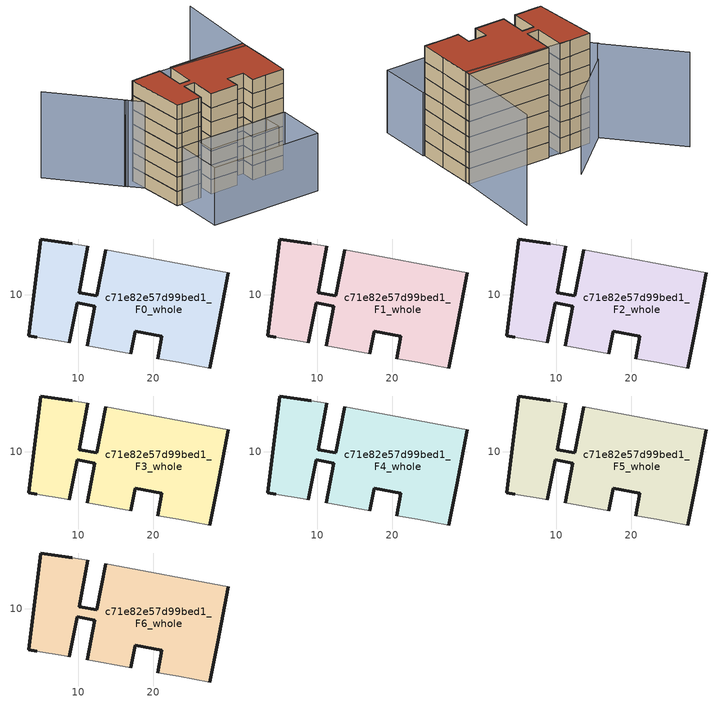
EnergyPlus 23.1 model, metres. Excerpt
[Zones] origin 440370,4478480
c71e82e57d99bed1_F0_whole
 floor ground (EU_floor_Construction): 27.56,0.25 28.58,5.52 30,12.95 13.65,16.04 12.45,9.87 10.12,10.28 11.28,16.46 9.21,16.84 4.97,17.44 3.41,4.54 4.49,4.36 8.16,3.72 8.81,3.6 9.85,8.91 12.2,8.5 11.18,3.18 17.02,2.12 17.58,5.14 21.16,4.45 20.58,1.48 23.42,0.99 z0
 wall outside (EU_wall_Construction): 30,12.95 28.58,5.52 27.56,0.25 / 20.58,1.48 21.16,4.45 17.58,5.14 17.02,2.12 / 11.18,3.18 12.2,8.5 9.85,8.91 8.81,3.6 / 4.49,4.36 3.41,4.54 4.97,17.44 9.21,16.84 / 11.28,16.46 10.12,10.28 12.45,9.87 13.65,16.04 z0:3
 wall adiabatic (EU_wall_Construction): 13.65,16.04 30,12.95 / 27.56,0.25 23.42,0.99 20.58,1.48 / 17.02,2.12 11.18,3.18 / 8.81,3.6 8.16,3.72 4.49,4.36 / 9.21,16.84 11.28,16.46 z0:3
c71e82e57d99bed1_F1_whole
 floor to c71e82e57d99bed1_F0_whole (EU_floor_Construction): 27.56,0.25 28.58,5.52 30,12.95 13.65,16.04 12.45,9.87 10.12,10.28 11.28,16.46 9.21,16.84 4.97,17.44 3.41,4.54 4.49,4.36 8.16,3.72 8.81,3.6 9.85,8.91 12.2,8.5 11.18,3.18 17.02,2.12 17.58,5.14 21.16,4.45 20.58,1.48 23.42,0.99 z3
 wall outside (EU_wall_Construction): 30,12.95 28.58,5.52 27.56,0.25 / 20.58,1.48 21.16,4.45 17.58,5.14 17.02,2.12 / 11.18,3.18 12.2,8.5 9.85,8.91 8.81,3.6 / 4.49,4.36 3.41,4.54 4.97,17.44 9.21,16.84 / 11.28,16.46 10.12,10.28 12.45,9.87 13.65,16.04 z3:6
 wall adiabatic (EU_wall_Construction): 13.65,16.04 30,12.95 / 27.56,0.25 23.42,0.99 20.58,1.48 / 17.02,2.12 11.18,3.18 / 8.81,3.6 8.16,3.72 4.49,4.36 / 9.21,16.84 11.28,16.46 z3:6
c71e82e57d99bed1_F2_whole
 floor to c71e82e57d99bed1_F1_whole (EU_floor_Construction): 27.56,0.25 28.58,5.52 30,12.95 13.65,16.04 12.45,9.87 10.12,10.28 11.28,16.46 9.21,16.84 4.97,17.44 3.41,4.54 4.49,4.36 8.16,3.72 8.81,3.6 9.85,8.91 12.2,8.5 11.18,3.18 17.02,2.12 17.58,5.14 21.16,4.45 20.58,1.48 23.42,0.99 z6
 wall outside (EU_wall_Construction): 30,12.95 28.58,5.52 27.56,0.25 / 20.58,1.48 21.16,4.45 17.58,5.14 17.02,2.12 / 11.18,3.18 12.2,8.5 9.85,8.91 8.81,3.6 / 4.49,4.36 3.41,4.54 4.97,17.44 9.21,16.84 / 11.28,16.46 10.12,10.28 12.45,9.87 13.65,16.04 z6:9
 wall adiabatic (EU_wall_Construction): 13.65,16.04 30,12.95 / 27.56,0.25 23.42,0.99 20.58,1.48 / 17.02,2.12 11.18,3.18 / 8.81,3.6 8.16,3.72 4.49,4.36 / 9.21,16.84 11.28,16.46 z6:9
c71e82e57d99bed1_F3_whole
 floor to c71e82e57d99bed1_F2_whole (EU_floor_Construction): 27.56,0.25 28.58,5.52 30,12.95 13.65,16.04 12.45,9.87 10.12,10.28 11.28,16.46 9.21,16.84 4.97,17.44 3.41,4.54 4.49,4.36 8.16,3.72 8.81,3.6 9.85,8.91 12.2,8.5 11.18,3.18 17.02,2.12 17.58,5.14 21.16,4.45 20.58,1.48 23.42,0.99 z9
 wall outside (EU_wall_Construction): 30,12.95 28.58,5.52 27.56,0.25 / 20.58,1.48 21.16,4.45 17.58,5.14 17.02,2.12 / 11.18,3.18 12.2,8.5 9.85,8.91 8.81,3.6 / 4.49,4.36 3.41,4.54 4.97,17.44 9.21,16.84 / 11.28,16.46 10.12,10.28 12.45,9.87 13.65,16.04 z9:12
 wall adiabatic (EU_wall_Construction): 13.65,16.04 30,12.95 / 27.56,0.25 23.42,0.99 20.58,1.48 / 17.02,2.12 11.18,3.18 / 8.81,3.6 8.16,3.72 4.49,4.36 / 9.21,16.84 11.28,16.46 z9:12
c71e82e57d99bed1_F4_whole
 floor to c71e82e57d99bed1_F3_whole (EU_floor_Construction): 27.56,0.25 28.58,5.52 30,12.95 13.65,16.04 12.45,9.87 10.12,10.28 11.28,16.46 9.21,16.84 4.97,17.44 3.41,4.54 4.49,4.36 8.16,3.72 8.81,3.6 9.85,8.91 12.2,8.5 11.18,3.18 17.02,2.12 17.58,5.14 21.16,4.45 20.58,1.48 23.42,0.99 z12
 wall outside (EU_wall_Construction): 30,12.95 28.58,5.52 27.56,0.25 / 20.58,1.48 21.16,4.45 17.58,5.14 17.02,2.12 / 11.18,3.18 12.2,8.5 9.85,8.91 8.81,3.6 / 4.49,4.36 3.41,4.54 4.97,17.44 9.21,16.84 / 11.28,16.46 10.12,10.28 12.45,9.87 13.65,16.04 z12:15
 wall adiabatic (EU_wall_Construction): 13.65,16.04 30,12.95 / 27.56,0.25 23.42,0.99 20.58,1.48 / 17.02,2.12 11.18,3.18 / 8.81,3.6 8.16,3.72 4.49,4.36 / 9.21,16.84 11.28,16.46 z12:15
c71e82e57d99bed1_F5_whole
 floor to c71e82e57d99bed1_F4_whole (EU_floor_Construction): 27.56,0.25 28.58,5.52 30,12.95 13.65,16.04 12.45,9.87 10.12,10.28 11.28,16.46 9.21,16.84 4.97,17.44 3.41,4.54 4.49,4.36 8.16,3.72 8.81,3.6 9.85,8.91 12.2,8.5 11.18,3.18 17.02,2.12 17.58,5.14 21.16,4.45 20.58,1.48 23.42,0.99 z15
 wall outside (EU_wall_Construction): 30,12.95 28.58,5.52 27.56,0.25 / 20.58,1.48 21.16,4.45 17.58,5.14 17.02,2.12 / 11.18,3.18 12.2,8.5 9.85,8.91 8.81,3.6 / 4.49,4.36 3.41,4.54 4.97,17.44 9.21,16.84 / 11.28,16.46 10.12,10.28 12.45,9.87 13.65,16.04 z15:18
 wall adiabatic (EU_wall_Construction): 13.65,16.04 30,12.95 / 27.56,0.25 23.42,0.99 20.58,1.48 / 17.02,2.12 11.18,3.18 / 8.81,3.6 8.16,3.72 4.49,4.36 / 9.21,16.84 11.28,16.46 z15:18
c71e82e57d99bed1_F6_whole
 floor to c71e82e57d99bed1_F5_whole (EU_floor_Construction): 27.56,0.25 28.58,5.52 30,12.95 13.65,16.04 12.45,9.87 10.12,10.28 11.28,16.46 9.21,16.84 4.97,17.44 3.41,4.54 4.49,4.36 8.16,3.72 8.81,3.6 9.85,8.91 12.2,8.5 11.18,3.18 17.02,2.12 17.58,5.14 21.16,4.45 20.58,1.48 23.42,0.99 z18
 wall outside (EU_wall_Construction): 30,12.95 28.58,5.52 27.56,0.25 / 20.58,1.48 21.16,4.45 17.58,5.14 17.02,2.12 / 11.18,3.18 12.2,8.5 9.85,8.91 8.81,3.6 / 4.49,4.36 3.41,4.54 4.97,17.44 9.21,16.84 / 11.28,16.46 10.12,10.28 12.45,9.87 13.65,16.04 z18:21
 wall adiabatic (EU_wall_Construction): 13.65,16.04 30,12.95 / 27.56,0.25 23.42,0.99 20.58,1.48 / 17.02,2.12 11.18,3.18 / 8.81,3.6 8.16,3.72 4.49,4.36 / 9.21,16.84 11.28,16.46 z18:21
 roof outside (EU_roof_Construction): 30,12.95 28.58,5.52 27.56,0.25 23.42,0.99 20.58,1.48 21.16,4.45 17.58,5.14 17.02,2.12 11.18,3.18 12.2,8.5 9.85,8.91 8.81,3.6 8.16,3.72 4.49,4.36 3.41,4.54 4.97,17.44 9.21,16.84 11.28,16.46 10.12,10.28 12.45,9.87 13.65,16.04 z21
shading: 25.75,-10.16 2.56,-5.74 / 2.56,-5.74 4.5,4.42 / 4.5,4.42 27.69,-0.01 / 27.69,-0.01 25.75,-10.16 / 8.17,3.72 23.46,0.98 / 23.46,0.98 22.75,-3.01 / 22.75,-3.01 7.45,-0.27 / 7.45,-0.27 8.17,3.72 z0:12; 34.19,30.25 29.74,11.87 / 29.74,11.87 9.21,16.84 z0:21; 2.51,17.13 8.62,7.48 / -5.65,30.66 2.84,16.59 z0:18; 14.27,24.19 2.52,17.11 z0:15
[Building]
EU S2 Campaign: North Axis=0; Terrain=City; Solar Distribution=FullExterior
[Site:Location]
Madrid: Latitude=40.5; Longitude=-3.5; Time Zone=1; Elevation=609
[SizingPeriod:WeatherFileDays]
AnnualSizingPeriod: Begin Month=1; Begin Day of Month=1; End Month=12; End Day of Month=31; Day of Week for Start Day=Monday; Use Weather File Daylight Saving Period=No; Use Weather File Rain and Snow Indicators=No
[MATERIAL]
EU_InternalMass_Material: Roughness=MediumRough; Thickness=0.1; Conductivity=1; Density=1800; Specific Heat=900; Thermal Absorptance=0.9; Solar Absorptance=0.7; Visible Absorptance=0.7
[MATERIAL:NOMASS] Roughness=MediumRough; Thermal Absorptance=0.9; Solar Absorptance=0.7; Visible Absorptance=0.7
Name | Thermal Resistance
EU_wall_NoMass | 0.419739
EU_roof_NoMass | 0.352165
EU_floor_NoMass | 0.608284
[CONSTRUCTION]
EU_wall_Construction: EU_wall_NoMass
EU_roof_Construction: EU_roof_NoMass
EU_floor_Construction: EU_floor_NoMass
EU_InternalMass_Construction: EU_InternalMass_Material
[ZONE] Type=1; Multiplier=1; Ceiling Height=autocalculate; Floor Area=autocalculate; Part of Total Floor Area=Yes
Name | Volume
c71e82e57d99bed1_F0_whole | 859.853
c71e82e57d99bed1_F1_whole; c71e82e57d99bed1_F2_whole; c71e82e57d99bed1_F3_whole; c71e82e57d99bed1_F4_whole; c71e82e57d99bed1_F5_whole; c71e82e57d99bed1_F6_whole | 859.854
[INTERNALMASS] Construction=EU_InternalMass_Construction; Surface Area=279.266
Name | Zone or ZoneList
c71e82e57d99bed1_F0_whole_EU_InternalMass | c71e82e57d99bed1_F0_whole
c71e82e57d99bed1_F1_whole_EU_InternalMass | c71e82e57d99bed1_F1_whole
c71e82e57d99bed1_F2_whole_EU_InternalMass | c71e82e57d99bed1_F2_whole
c71e82e57d99bed1_F3_whole_EU_InternalMass | c71e82e57d99bed1_F3_whole
c71e82e57d99bed1_F4_whole_EU_InternalMass | c71e82e57d99bed1_F4_whole
c71e82e57d99bed1_F5_whole_EU_InternalMass | c71e82e57d99bed1_F5_whole
c71e82e57d99bed1_F6_whole_EU_InternalMass | c71e82e57d99bed1_F6_whole
[OTHEREQUIPMENT] Fuel Type=Electricity; Design Level Calculation Method=Watts/Area; Power per Zone Floor Area=1; Fraction Latent=0; Fraction Radiant=0; Fraction Lost=0; Carbon Dioxide Generation Rate=0; EndUse Subcategory=EU_Step8_InternalGains
Name | Zone or ZoneList or Space or SpaceList | Schedule
EU_Step8_InternalGain_c71e82e57d99bed1_F0_whole_f000 | c71e82e57d99bed1_F0_whole | EU_Step8_GainSchedule_c71e82e57d99bed1_F0_whole_f000
EU_Step8_InternalGain_c71e82e57d99bed1_F1_whole_f000 | c71e82e57d99bed1_F1_whole | EU_Step8_GainSchedule_c71e82e57d99bed1_F1_whole_f000
EU_Step8_InternalGain_c71e82e57d99bed1_F2_whole_f000 | c71e82e57d99bed1_F2_whole | EU_Step8_GainSchedule_c71e82e57d99bed1_F2_whole_f000
EU_Step8_InternalGain_c71e82e57d99bed1_F3_whole_f000 | c71e82e57d99bed1_F3_whole | EU_Step8_GainSchedule_c71e82e57d99bed1_F3_whole_f000
EU_Step8_InternalGain_c71e82e57d99bed1_F4_whole_f000 | c71e82e57d99bed1_F4_whole | EU_Step8_GainSchedule_c71e82e57d99bed1_F4_whole_f000
EU_Step8_InternalGain_c71e82e57d99bed1_F5_whole_f000 | c71e82e57d99bed1_F5_whole | EU_Step8_GainSchedule_c71e82e57d99bed1_F5_whole_f000
EU_Step8_InternalGain_c71e82e57d99bed1_F6_whole_f000 | c71e82e57d99bed1_F6_whole | EU_Step8_GainSchedule_c71e82e57d99bed1_F6_whole_f000
[ZONEVENTILATION:DESIGNFLOWRATE] Schedule=EU_AlwaysOn; Design Flow Rate Calculation Method=AirChanges/Hour; Air Changes per Hour=0.703302; Ventilation Type=Natural; Fan Pressure Rise=0; Fan Total Efficiency=1; Constant Term Coefficient=1; Temperature Term Coefficient=0; Velocity Term Coefficient=0; Velocity Squared Term Coefficient=0; Minimum Indoor Temperature=-100; Maximum Indoor Temperature=100; Delta Temperature=-100; Minimum Outdoor Temperature=-100; Maximum Outdoor Temperature=100; Maximum Wind Speed=40
Name | Zone or ZoneList or Space or SpaceList
EU_ConstantAir_c71e82e57d99bed1_F0_whole | c71e82e57d99bed1_F0_whole
EU_ConstantAir_c71e82e57d99bed1_F1_whole | c71e82e57d99bed1_F1_whole
EU_ConstantAir_c71e82e57d99bed1_F2_whole | c71e82e57d99bed1_F2_whole
EU_ConstantAir_c71e82e57d99bed1_F3_whole | c71e82e57d99bed1_F3_whole
EU_ConstantAir_c71e82e57d99bed1_F4_whole | c71e82e57d99bed1_F4_whole
EU_ConstantAir_c71e82e57d99bed1_F5_whole | c71e82e57d99bed1_F5_whole
EU_ConstantAir_c71e82e57d99bed1_F6_whole | c71e82e57d99bed1_F6_whole
[HVACTEMPLATE:THERMOSTAT] Constant Heating Setpoint=20; Constant Cooling Setpoint=50
EU_HeatOnly_c71e82e57d99bed1_F0_whole; EU_HeatOnly_c71e82e57d99bed1_F1_whole; EU_HeatOnly_c71e82e57d99bed1_F2_whole; EU_HeatOnly_c71e82e57d99bed1_F3_whole; EU_HeatOnly_c71e82e57d99bed1_F4_whole; EU_HeatOnly_c71e82e57d99bed1_F5_whole; EU_HeatOnly_c71e82e57d99bed1_F6_whole
[HVACTEMPLATE:ZONE:IDEALLOADSAIRSYSTEM] System Availability Schedule=EU_AlwaysOn; Maximum Heating Supply Air Temperature=50; Minimum Cooling Supply Air Temperature=13; Maximum Heating Supply Air Humidity Ratio=0.0156; Minimum Cooling Supply Air Humidity Ratio=0.0077; Heating Limit=NoLimit; Cooling Limit=NoLimit; Heating Availability Schedule=EU_AlwaysOn; Cooling Availability Schedule=EU_CoolingOff; Dehumidification Control Type=ConstantSensibleHeatRatio; Cooling Sensible Heat Ratio=0.7; Dehumidification Setpoint=60; Humidification Control Type=None; Humidification Setpoint=30; Outdoor Air Method=None; Outdoor Air Flow Rate per Person=0.00944; Outdoor Air Flow Rate per Zone Floor Area=0; Outdoor Air Flow Rate per Zone=0; Demand Controlled Ventilation Type=None; Outdoor Air Economizer Type=NoEconomizer; Heat Recovery Type=None; Sensible Heat Recovery Effectiveness=0.7; Latent Heat Recovery Effectiveness=0.65
Name | Template Thermostat
c71e82e57d99bed1_F0_whole | EU_HeatOnly_c71e82e57d99bed1_F0_whole
c71e82e57d99bed1_F1_whole | EU_HeatOnly_c71e82e57d99bed1_F1_whole
c71e82e57d99bed1_F2_whole | EU_HeatOnly_c71e82e57d99bed1_F2_whole
c71e82e57d99bed1_F3_whole | EU_HeatOnly_c71e82e57d99bed1_F3_whole
c71e82e57d99bed1_F4_whole | EU_HeatOnly_c71e82e57d99bed1_F4_whole
c71e82e57d99bed1_F5_whole | EU_HeatOnly_c71e82e57d99bed1_F5_whole
c71e82e57d99bed1_F6_whole | EU_HeatOnly_c71e82e57d99bed1_F6_whole
[SIZING:ZONE] Zone Cooling Design Supply Air Temperature Input Method=SupplyAirTemperature; Zone Cooling Design Supply Air Temperature=13; Zone Heating Design Supply Air Temperature Input Method=SupplyAirTemperature; Zone Heating Design Supply Air Temperature=50; Zone Cooling Design Supply Air Humidity Ratio=0.008; Zone Heating Design Supply Air Humidity Ratio=0.008; Cooling Design Air Flow Method=DesignDay; Cooling Design Air Flow Rate=0; Cooling Minimum Air Flow per Zone Floor Area=0.000762; Cooling Minimum Air Flow=0; Cooling Minimum Air Flow Fraction=0.2; Heating Design Air Flow Method=DesignDay; Heating Design Air Flow Rate=0; Heating Maximum Air Flow per Zone Floor Area=0.002032; Heating Maximum Air Flow=0.141576; Heating Maximum Air Flow Fraction=0.3; Account for Dedicated Outdoor Air System=No; Dedicated Outdoor Air System Control Strategy=NeutralSupplyAir; Dedicated Outdoor Air Low Setpoint Temperature for Design=autosize; Dedicated Outdoor Air High Setpoint Temperature for Design=autosize; Zone Load Sizing Method=Sensible Load Only No Latent Load; Zone Latent Cooling Design Supply Air Humidity Ratio Input Method=HumidityRatioDifference; Zone Cooling Design Supply Air Humidity Ratio Difference=0.005; Zone Latent Heating Design Supply Air Humidity Ratio Input Method=HumidityRatioDifference; Zone Humidification Design Supply Air Humidity Ratio Difference=0.005
c71e82e57d99bed1_F0_whole; c71e82e57d99bed1_F1_whole; c71e82e57d99bed1_F2_whole; c71e82e57d99bed1_F3_whole; c71e82e57d99bed1_F4_whole; c71e82e57d99bed1_F5_whole; c71e82e57d99bed1_F6_whole
[SCHEDULE:CONSTANT]
Name | Hourly Value
EU_AlwaysOn | 1
EU_CoolingOff | 0
[SCHEDULE:FILE] Column Number=1; Rows to Skip at Top=0; Number of Hours of Data=8760; Column Separator=Comma; Interpolate to Timestep=No; Minutes per Item=60; Adjust Schedule for Daylight Savings=Yes
Name | File
EU_Step8_GainSchedule_c71e82e57d99bed1_F0_whole_f000 | ../../schedules/c71e82e57d99bed1/c71e82e57d99bed1_F0_whole_f000_gain.csv
EU_Step8_GainSchedule_c71e82e57d99bed1_F1_whole_f000 | ../../schedules/c71e82e57d99bed1/c71e82e57d99bed1_F1_whole_f000_gain.csv
EU_Step8_GainSchedule_c71e82e57d99bed1_F2_whole_f000 | ../../schedules/c71e82e57d99bed1/c71e82e57d99bed1_F2_whole_f000_gain.csv
EU_Step8_GainSchedule_c71e82e57d99bed1_F3_whole_f000 | ../../schedules/c71e82e57d99bed1/c71e82e57d99bed1_F3_whole_f000_gain.csv
EU_Step8_GainSchedule_c71e82e57d99bed1_F4_whole_f000 | ../../schedules/c71e82e57d99bed1/c71e82e57d99bed1_F4_whole_f000_gain.csv
EU_Step8_GainSchedule_c71e82e57d99bed1_F5_whole_f000 | ../../schedules/c71e82e57d99bed1/c71e82e57d99bed1_F5_whole_f000_gain.csv
EU_Step8_GainSchedule_c71e82e57d99bed1_F6_whole_f000 | ../../schedules/c71e82e57d99bed1/c71e82e57d99bed1_F6_whole_f000_gain.csv
